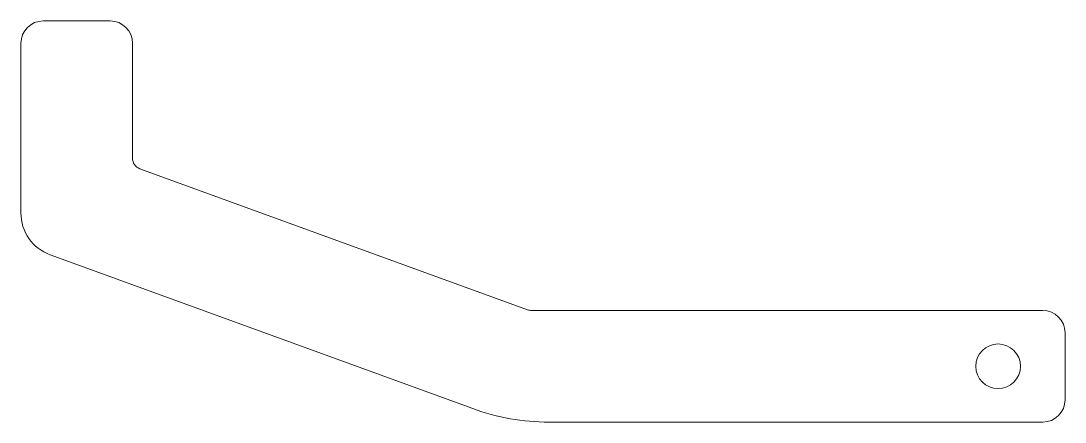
# Model space of a CAD drawing. Header units: inches. Extents: x -5.85 to 0, y 0 to 2.25.
import ezdxf

# ---------------------------------------------------------------- set-up
doc = ezdxf.new("R2010")
doc.units = ezdxf.units.IN
doc.header["$MEASUREMENT"] = 0

msp = doc.modelspace()

# ---------------------------------------------------------------- linework, layer by layer
at = {"color": 7, "linetype": 'Continuous', "lineweight": 15}
for p, q in [((-5.3473, 2.2462), (-5.7223, 2.2462)), ((-5.8473, 2.1212), (-5.8473, 1.1713)), ((-5.2223, 1.4776), (-5.2223, 2.1212)), ((-3.0104, 0.6288), (-5.1812, 1.4189)), ((-5.6828, 0.9364), (-3.3173, 0.0754)), ((-0.125, 0.625), (-2.989, 0.625)), ((0, 0.125), (0, 0.5)), ((-2.8898, 0), (-0.125, 0))]:
    msp.add_line(p, q, dxfattribs=at)
msp.add_circle((-0.375, 0.3125), 0.125, dxfattribs=at)
for centre, radius, start, end in [((-5.7223, 2.1212), 0.125, 90, 180), ((-5.3473, 2.1212), 0.125, 0, 90), ((-5.1598, 1.4776), 0.0625, 180, 250), ((-5.5973, 1.1713), 0.25, 180, 250), ((-2.989, 0.6875), 0.0625, 250, 270), ((-0.125, 0.5), 0.125, 0, 90), ((-0.125, 0.125), 0.125, 270, 0), ((-2.8898, 1.25), 1.25, 250, 270)]:
    msp.add_arc(centre, radius, start, end, dxfattribs=at)

doc.saveas('drawing.dxf')
